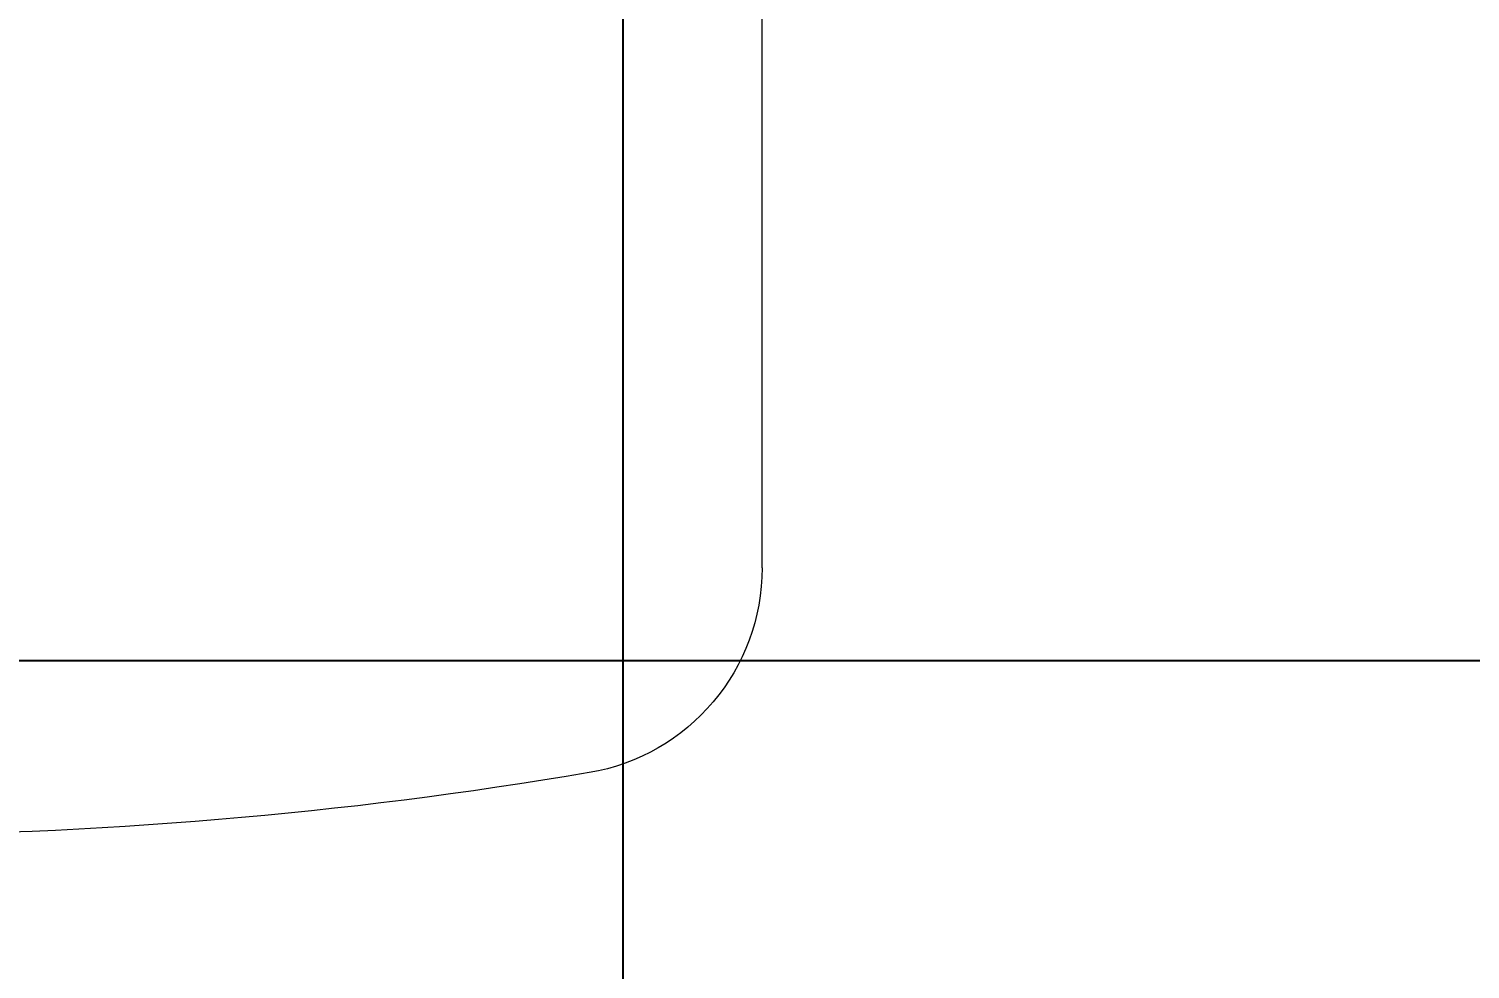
# Model space of a CAD drawing. Header units: inches. Extents: x -12418 to 472786, y -29325 to 19878.
# Drawn here: x 16657 to 17003.9, y -4774.3 to -4548 of the extents above; entities that cross this region are included whole.
import ezdxf
from ezdxf import colors
from ezdxf.entities.mleader import LeaderData, LeaderLine
from ezdxf.math import Vec2, Vec3

# ---------------------------------------------------------------- set-up
doc = ezdxf.new("R2010")
doc.units = ezdxf.units.IN
doc.header["$LTSCALE"] = 25
doc.header["$MEASUREMENT"] = 0
doc.linetypes.add('DASHDOT', pattern=[25.4, 12.7, -6.35, 0, -6.35])
doc.layers.get('0').update_dxf_attribs({"color": 8})
doc.layers.add('00-Ground Floor$0$False Ceiling', color=251, linetype='Continuous')
for name, color, linetype, lineweight in [('00-Ground Floor$0$LOADING', 253, 'Continuous', 5), ('E-LITE-CLNG-CNDT', 6, 'DASHDOT', 35), ('T-DATA-TEXT', 2, 'Continuous', 25)]:
    doc.layers.add(name, color=color, linetype=linetype, lineweight=lineweight)
doc.styles.add('DC_Elc_Romans', font='elc_romans.shx', dxfattribs={"width": 0.7})

# ---------------------------------------------------------------- blocks, each defined once
blk = doc.blocks.new('00-Ground Floor$0$GF21018-P')
at = {"color": 0}
blk.add_line((0.22049, 0.47563), (0.22049, 0.0675), dxfattribs=at)
for centre, radius, start, end in [((-0.0001, -0.52948), 1.06948, 80.36712, 99.63288), ((0.17049, 0.47563), 0.05, 0, 80.3671)]:
    blk.add_arc(centre, radius, start, end, dxfattribs=at)
blk = doc.blocks.new('00-Ground Floor$0$A$Ce9e1c4c3')
at = {"layer": '00-Ground Floor$0$False Ceiling', "color": 254, "linetype": 'Continuous'}
for p, q in [((-83200, -7167.43), (-83200, -4167.43)), ((-85802.07, -4700), (-82302.28, -4700))]:
    blk.add_line(p, q, dxfattribs=at)
blk = doc.blocks.new('00-Ground Floor')
at = {"layer": '00-Ground Floor$0$False Ceiling', "color": 254}
blk.add_blockref('00-Ground Floor$0$A$Ce9e1c4c3', (100000, 0), dxfattribs=at)
at = {"layer": '00-Ground Floor$0$LOADING', "extrusion": (-2.24021e-05, 7.77426e-06, 1), "xscale": -1000, "yscale": 1000.000000000001, "zscale": 1000, "rotation": 180.0014107650308}
blk.add_blockref('00-Ground Floor$0$GF21018-P', (16612.95, -4202.05, -0.43), dxfattribs=at)
blk = doc.blocks.new('DC_Arrow-ArrowEllipse')
at = {"color": 0}
blk.add_ellipse((0, 0), major_axis=(0.4, 0), ratio=0.4, dxfattribs=at)
at = {"color": 0, "ltscale": 0.5}
blk.add_solid([(-1.4, 0.1667), (-0.4, 0), (-1.4, -0.1667)], dxfattribs=at)

msp = doc.modelspace()

# ---------------------------------------------------------------- block references
at = {"layer": 'E-LITE-CLNG-CNDT'}
msp.add_blockref('00-Ground Floor', (0, 0), dxfattribs=at)

# ---------------------------------------------------------------- leaders
at = {"layer": 'T-DATA-TEXT'}
ml = msp.add_multileader_mtext('Standard', dxfattribs=at)
ml.set_content('LINE 3 TO SOUND RACK\\PIN DATA ROOM  ', color=256, style='DC_Elc_Romans')
ml.set_leader_properties(color=45)
ml.set_arrow_properties(name='DC_Arrow-ArrowEllipse')
ml.build(insert=Vec2(0, 0))
ml.multileader.update_dxf_attribs({"dogleg_length": 2, "arrow_head_size": 200, "scale": 100})
ctx = ml.context
ctx.base_point, ctx.scale, ctx.char_height, ctx.arrow_head_size, ctx.landing_gap_size, ctx.plane_origin = Vec3(15417.49, -3725.87, 0), 100, 200, 200, 200, Vec3(33834.91, 2941.3, 0)
notes = []
notes.append((ctx, [(1, (1, 1, 0), (18597.49, -3725.87, 0), (-1, 0), 200, [(0, [(19555.74, -4847.43, 0)], 0, [])])]))
ctx.mtext.insert, ctx.mtext.width, ctx.mtext.flow_direction = Vec3(15617.49, -3625.87, 0), 2820.2952, 5
for ctx, leaders in notes:
    for number, flags, end, landing, length, lines in leaders:
        leader = LeaderData()
        leader.index, (leader.has_last_leader_line, leader.has_dogleg_vector, leader.attachment_direction) = number, flags
        leader.last_leader_point, leader.dogleg_vector, leader.dogleg_length = Vec3(end), Vec3(landing), length
        for number, points, colour, breaks in lines:
            line = LeaderLine()
            line.index, line.vertices, line.color, line.breaks = number, Vec3.list(points), colors.encode_raw_color(colour), breaks
            leader.lines.append(line)
        ctx.leaders.append(leader)

doc.saveas('drawing.dxf')
